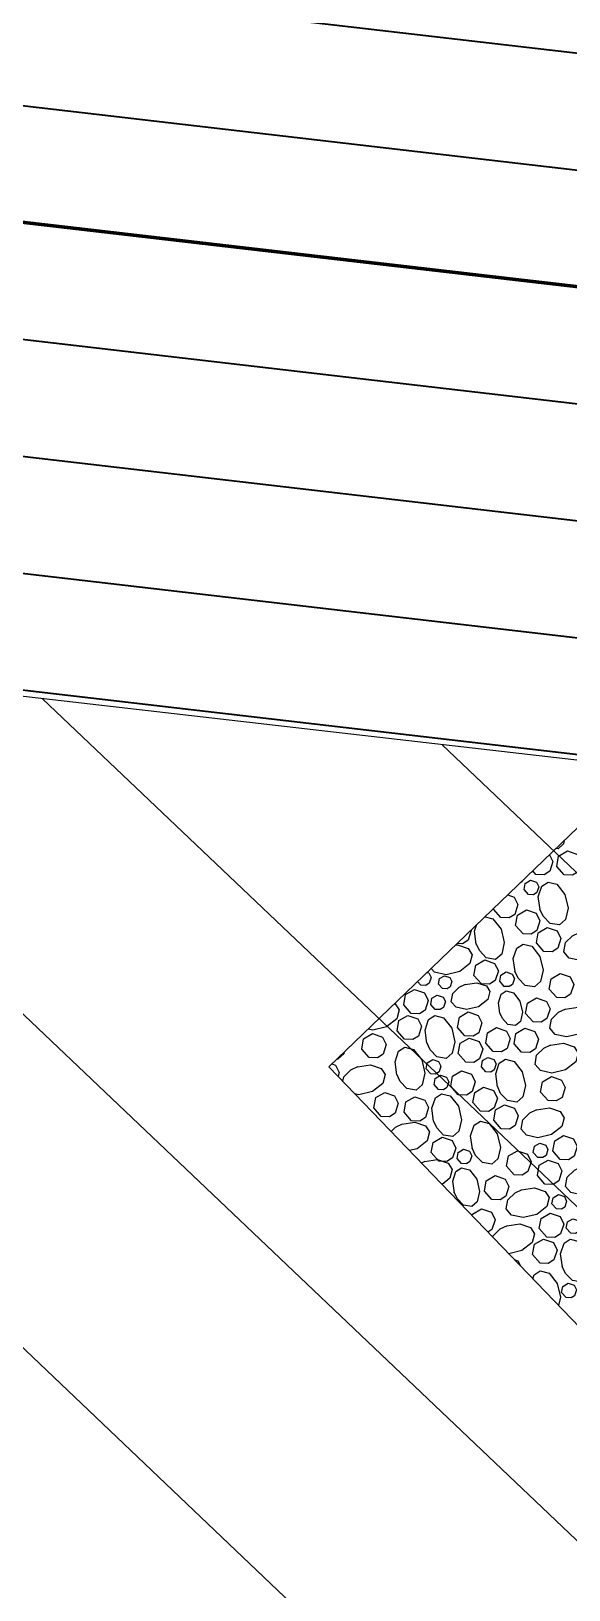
# Model space of a CAD drawing. Header units: inches. Extents: x -5337 to 1057, y 15227 to 19227.
# Drawn here: x -1716.48 to -1702.6, y 17336.59 to 17376.86 of the extents above; entities that cross this region are included whole.
import ezdxf

# ---------------------------------------------------------------- set-up
doc = ezdxf.new("R2010")
doc.units = ezdxf.units.IN
doc.header["$LTSCALE"] = 150
doc.header["$MEASUREMENT"] = 0
for name, color, linetype in [('COMT-MIN', 84, 'Continuous'), ('CONT-MJR', 84, 'Continuous'), ('PAVING', 7, 'Continuous')]:
    doc.layers.add(name, color=color, linetype=linetype)

msp = doc.modelspace()

# ---------------------------------------------------------------- linework, layer by layer
at = {"color": 5}
for p, q in [((-1685.258, 17356.061), (-1742.679, 17362.648)), ((-1736.82, 17361.976), (-1668.326, 17296.847)), ((-1726.505, 17360.793), (-1664.513, 17301.845)), ((-1716.191, 17359.609), (-1660.444, 17306.6)), ((-1705.876, 17358.426), (-1656.375, 17311.355))]:
    msp.add_line(p, q, dxfattribs=at)
at = {"layer": 'COMT-MIN', "color": 5, "linetype": 'Continuous', "lineweight": 40}
for p, q in [((-1737.719, 17380.398), (-1681.59, 17373.876)), ((-1738.065, 17377.418), (-1681.936, 17370.896)), ((-1738.758, 17371.458), (-1682.628, 17364.936)), ((-1739.104, 17368.478), (-1682.974, 17361.956)), ((-1739.45, 17365.498), (-1683.321, 17358.976)), ((-1739.796, 17362.518), (-1683.667, 17355.996))]:
    msp.add_line(p, q, dxfattribs=at)
at = {"layer": 'CONT-MJR', "color": 5, "linetype": 'Continuous', "lineweight": 70}
msp.add_line((-1682.282, 17367.916), (-1738.411, 17374.438), dxfattribs=at)
at = {"layer": 'PAVING', "color": 1, "flags": 128}
msp.add_lwpolyline([(-1708.793, 17350.105), (-1701.862, 17342.895), (-1687.444, 17356.756), (-1694.375, 17363.965)], close=True, dxfattribs=at)
for points in [[(-1702.717, 17355.945), (-1702.736, 17355.859), (-1702.878, 17355.736), (-1702.927, 17355.744)], [(-1702.717, 17355.059), (-1702.911, 17355.279), (-1702.862, 17355.543), (-1702.631, 17355.679), (-1702.374, 17355.59), (-1702.278, 17355.396), (-1702.359, 17355.143), (-1702.506, 17355.05), (-1702.717, 17355.059)], [(-1703.096, 17355.581), (-1703.011, 17355.41), (-1703.092, 17355.157), (-1703.239, 17355.064), (-1703.45, 17355.073)], [(-1703.796, 17354.909), (-1703.802, 17354.888), (-1703.847, 17354.86)], [(-1703.639, 17354.552), (-1703.755, 17354.684), (-1703.726, 17354.842), (-1703.587, 17354.924), (-1703.433, 17354.87), (-1703.376, 17354.754), (-1703.424, 17354.602), (-1703.512, 17354.547), (-1703.639, 17354.552)], [(-1703.45, 17355.073), (-1703.53, 17355.164)], [(-1703.339, 17354.163), (-1703.387, 17354.498), (-1703.295, 17354.773), (-1703.136, 17354.876), (-1702.909, 17354.817), (-1702.699, 17354.552), (-1702.617, 17354.201), (-1702.683, 17353.905), (-1702.841, 17353.768), (-1703.08, 17353.808), (-1703.258, 17353.994), (-1703.344, 17354.178)], [(-1704.173, 17354.546), (-1704.01, 17354.489), (-1703.915, 17354.295), (-1703.996, 17354.042), (-1704.142, 17353.95), (-1704.354, 17353.959)], [(-1704.354, 17353.959), (-1704.547, 17354.178), (-1704.545, 17354.188)], [(-1703.782, 17353.538), (-1703.976, 17353.757), (-1703.928, 17354.021), (-1703.696, 17354.158), (-1703.439, 17354.068), (-1703.344, 17353.874), (-1703.424, 17353.621), (-1703.571, 17353.528), (-1703.782, 17353.538)], [(-1705.122, 17353.634), (-1705.118, 17353.627), (-1705.199, 17353.374), (-1705.345, 17353.281), (-1705.483, 17353.287)], [(-1704.989, 17353.274), (-1705.037, 17353.609), (-1704.984, 17353.766)], [(-1704.761, 17353.98), (-1704.559, 17353.928), (-1704.349, 17353.663), (-1704.267, 17353.312), (-1704.333, 17353.016), (-1704.491, 17352.878), (-1704.73, 17352.919), (-1704.908, 17353.104), (-1704.994, 17353.288)], [(-1703.242, 17353.082), (-1703.435, 17353.302), (-1703.387, 17353.566), (-1703.155, 17353.702), (-1702.898, 17353.612), (-1702.802, 17353.419), (-1702.883, 17353.166), (-1703.03, 17353.073), (-1703.241, 17353.082)], [(-1702.334, 17353.57), (-1701.999, 17353.617), (-1701.724, 17353.526), (-1701.621, 17353.366), (-1701.68, 17353.14), (-1701.945, 17352.93), (-1702.295, 17352.848), (-1702.592, 17352.914), (-1702.729, 17353.072), (-1702.688, 17353.311), (-1702.503, 17353.489), (-1702.319, 17353.575)], [(-1705.529, 17353.242), (-1705.471, 17353.25), (-1705.196, 17353.158), (-1705.093, 17353), (-1705.152, 17352.773), (-1705.417, 17352.562), (-1705.767, 17352.481), (-1706.064, 17352.547), (-1706.15, 17352.646)], [(-1703.986, 17352.562), (-1704.033, 17352.897), (-1703.941, 17353.172), (-1703.782, 17353.275), (-1703.555, 17353.216), (-1703.345, 17352.951), (-1703.264, 17352.6), (-1703.33, 17352.304), (-1703.488, 17352.166), (-1703.727, 17352.207), (-1703.905, 17352.393), (-1703.991, 17352.577)], [(-1704.857, 17352.245), (-1705.05, 17352.465), (-1705.003, 17352.729), (-1704.771, 17352.865), (-1704.514, 17352.776), (-1704.418, 17352.582), (-1704.499, 17352.329), (-1704.646, 17352.236), (-1704.857, 17352.246)], [(-1706.256, 17352.543), (-1706.211, 17352.528), (-1706.154, 17352.412), (-1706.203, 17352.26), (-1706.291, 17352.204), (-1706.418, 17352.21)], [(-1705.858, 17352.122), (-1705.962, 17352.241), (-1705.937, 17352.384), (-1705.811, 17352.457), (-1705.672, 17352.409), (-1705.621, 17352.304), (-1705.665, 17352.168), (-1705.744, 17352.117), (-1705.858, 17352.122)], [(-1704.267, 17352.182), (-1704.383, 17352.314), (-1704.354, 17352.472), (-1704.215, 17352.554), (-1704.06, 17352.5), (-1704.003, 17352.384), (-1704.051, 17352.232), (-1704.14, 17352.176), (-1704.266, 17352.182)], [(-1702.91, 17351.894), (-1703.104, 17352.113), (-1703.056, 17352.377), (-1702.824, 17352.514), (-1702.567, 17352.424), (-1702.472, 17352.231), (-1702.552, 17351.978), (-1702.699, 17351.885), (-1702.91, 17351.894)], [(-1706.668, 17351.484), (-1706.861, 17351.703), (-1706.813, 17351.967), (-1706.582, 17352.103), (-1706.325, 17352.014), (-1706.229, 17351.82), (-1706.31, 17351.567), (-1706.457, 17351.474), (-1706.668, 17351.484)], [(-1706.417, 17352.21), (-1706.503, 17352.306)], [(-1705.277, 17352.231), (-1704.976, 17352.274), (-1704.728, 17352.191), (-1704.636, 17352.048), (-1704.689, 17351.844), (-1704.928, 17351.655), (-1705.243, 17351.582), (-1705.51, 17351.641), (-1705.634, 17351.783), (-1705.597, 17351.998), (-1705.43, 17352.158), (-1705.265, 17352.236)], [(-1704.38, 17351.487), (-1704.418, 17351.758), (-1704.344, 17351.981), (-1704.215, 17352.064), (-1704.031, 17352.017), (-1703.861, 17351.802), (-1703.795, 17351.518), (-1703.849, 17351.278), (-1703.977, 17351.167), (-1704.17, 17351.2), (-1704.314, 17351.35), (-1704.384, 17351.499)], [(-1707.098, 17351.734), (-1707.087, 17351.73), (-1706.984, 17351.571), (-1707.043, 17351.344), (-1707.308, 17351.134), (-1707.659, 17351.053), (-1707.779, 17351.08)], [(-1706.049, 17351.586), (-1706.165, 17351.717), (-1706.136, 17351.876), (-1705.997, 17351.958), (-1705.843, 17351.904), (-1705.785, 17351.788), (-1705.834, 17351.636), (-1705.922, 17351.58), (-1706.049, 17351.586)], [(-1703.522, 17351.263), (-1703.715, 17351.483), (-1703.667, 17351.747), (-1703.436, 17351.883), (-1703.179, 17351.794), (-1703.083, 17351.6), (-1703.164, 17351.347), (-1703.311, 17351.254), (-1703.522, 17351.263)], [(-1702.694, 17351.595), (-1702.359, 17351.643), (-1702.084, 17351.551), (-1701.981, 17351.392), (-1702.04, 17351.165), (-1702.305, 17350.955), (-1702.655, 17350.874), (-1702.952, 17350.94), (-1703.09, 17351.098), (-1703.049, 17351.336), (-1702.864, 17351.514), (-1702.679, 17351.6)], [(-1706.84, 17350.814), (-1707.033, 17351.033), (-1706.985, 17351.297), (-1706.753, 17351.433), (-1706.496, 17351.344), (-1706.401, 17351.15), (-1706.482, 17350.897), (-1706.628, 17350.805), (-1706.84, 17350.814)], [(-1706.264, 17350.714), (-1706.311, 17351.049), (-1706.22, 17351.324), (-1706.06, 17351.427), (-1705.833, 17351.368), (-1705.623, 17351.103), (-1705.542, 17350.752), (-1705.608, 17350.456), (-1705.766, 17350.318), (-1706.005, 17350.359), (-1706.183, 17350.544), (-1706.269, 17350.728)], [(-1705.28, 17350.901), (-1705.473, 17351.12), (-1705.425, 17351.385), (-1705.194, 17351.521), (-1704.937, 17351.431), (-1704.841, 17351.238), (-1704.922, 17350.985), (-1705.069, 17350.892), (-1705.28, 17350.901)], [(-1707.755, 17350.342), (-1707.948, 17350.561), (-1707.9, 17350.826), (-1707.669, 17350.962), (-1707.412, 17350.872), (-1707.316, 17350.679), (-1707.397, 17350.426), (-1707.543, 17350.333), (-1707.755, 17350.342)], [(-1705.262, 17350.226), (-1705.455, 17350.445), (-1705.408, 17350.71), (-1705.176, 17350.846), (-1704.918, 17350.756), (-1704.823, 17350.563), (-1704.904, 17350.31), (-1705.051, 17350.217), (-1705.262, 17350.226)], [(-1704.552, 17350.495), (-1704.745, 17350.715), (-1704.697, 17350.979), (-1704.466, 17351.115), (-1704.208, 17351.025), (-1704.113, 17350.832), (-1704.194, 17350.579), (-1704.341, 17350.486), (-1704.552, 17350.495)], [(-1703.819, 17350.481), (-1704.012, 17350.701), (-1703.964, 17350.965), (-1703.733, 17351.101), (-1703.475, 17351.012), (-1703.38, 17350.818), (-1703.461, 17350.565), (-1703.608, 17350.472), (-1703.819, 17350.482)], [(-1708.397, 17350.486), (-1708.407, 17350.44), (-1708.565, 17350.302), (-1708.584, 17350.305)], [(-1707.038, 17349.897), (-1707.086, 17350.232), (-1706.994, 17350.507), (-1706.835, 17350.61), (-1706.608, 17350.551), (-1706.398, 17350.286), (-1706.317, 17349.935), (-1706.383, 17349.639), (-1706.54, 17349.501), (-1706.779, 17349.542), (-1706.957, 17349.727), (-1707.043, 17349.911)], [(-1703.075, 17350.662), (-1702.74, 17350.71), (-1702.465, 17350.618), (-1702.362, 17350.459), (-1702.421, 17350.232), (-1702.686, 17350.022), (-1703.037, 17349.941), (-1703.333, 17350.007), (-1703.471, 17350.165), (-1703.43, 17350.403), (-1703.245, 17350.581), (-1703.061, 17350.667)], [(-1708.715, 17350.179), (-1708.621, 17350.147), (-1708.526, 17349.953), (-1708.556, 17349.858)], [(-1708.432, 17349.729), (-1708.412, 17349.845), (-1708.227, 17350.023), (-1708.043, 17350.109)], [(-1708.057, 17350.104), (-1707.722, 17350.152), (-1707.447, 17350.06), (-1707.344, 17349.901), (-1707.403, 17349.674), (-1707.668, 17349.464), (-1708.019, 17349.383), (-1708.121, 17349.405)], [(-1706.166, 17349.92), (-1706.282, 17350.052), (-1706.253, 17350.21), (-1706.114, 17350.292), (-1705.96, 17350.238), (-1705.903, 17350.122), (-1705.951, 17349.97), (-1706.039, 17349.914), (-1706.166, 17349.92)], [(-1705.456, 17349.381), (-1705.649, 17349.6), (-1705.601, 17349.865), (-1705.369, 17350.001), (-1705.112, 17349.911), (-1705.017, 17349.718), (-1705.097, 17349.465), (-1705.244, 17349.372), (-1705.455, 17349.381)], [(-1704.741, 17349.974), (-1704.857, 17350.106), (-1704.828, 17350.264), (-1704.689, 17350.346), (-1704.535, 17350.292), (-1704.478, 17350.176), (-1704.526, 17350.024), (-1704.614, 17349.969), (-1704.741, 17349.974)], [(-1704.441, 17349.585), (-1704.488, 17349.92), (-1704.396, 17350.195), (-1704.237, 17350.298), (-1704.011, 17350.239), (-1703.801, 17349.974), (-1703.719, 17349.624), (-1703.785, 17349.327), (-1703.943, 17349.19), (-1704.182, 17349.231), (-1704.359, 17349.416), (-1704.445, 17349.6)], [(-1705.964, 17349.515), (-1706.08, 17349.646), (-1706.051, 17349.805), (-1705.912, 17349.887), (-1705.758, 17349.833), (-1705.7, 17349.717), (-1705.749, 17349.565), (-1705.837, 17349.509), (-1705.964, 17349.515)], [(-1704.884, 17348.96), (-1705.077, 17349.179), (-1705.03, 17349.443), (-1704.798, 17349.58), (-1704.54, 17349.49), (-1704.445, 17349.297), (-1704.526, 17349.043), (-1704.673, 17348.951), (-1704.884, 17348.96)], [(-1703.133, 17349.23), (-1703.327, 17349.449), (-1703.279, 17349.714), (-1703.047, 17349.85), (-1702.79, 17349.76), (-1702.694, 17349.567), (-1702.775, 17349.313), (-1702.922, 17349.221), (-1703.133, 17349.23)], [(-1707.441, 17348.823), (-1707.634, 17349.043), (-1707.586, 17349.307), (-1707.354, 17349.443), (-1707.097, 17349.354), (-1707.002, 17349.16), (-1707.083, 17348.907), (-1707.229, 17348.814), (-1707.441, 17348.823)], [(-1706.658, 17348.712), (-1706.852, 17348.931), (-1706.804, 17349.196), (-1706.572, 17349.332), (-1706.315, 17349.242), (-1706.22, 17349.049), (-1706.3, 17348.796), (-1706.447, 17348.703), (-1706.659, 17348.712)], [(-1706.091, 17348.696), (-1706.138, 17349.031), (-1706.046, 17349.306), (-1705.887, 17349.409), (-1705.661, 17349.35), (-1705.45, 17349.085), (-1705.369, 17348.734), (-1705.435, 17348.438), (-1705.593, 17348.3), (-1705.832, 17348.341), (-1706.01, 17348.526), (-1706.096, 17348.71)], [(-1704.343, 17348.504), (-1704.536, 17348.724), (-1704.489, 17348.988), (-1704.257, 17349.124), (-1704, 17349.035), (-1703.904, 17348.841), (-1703.985, 17348.588), (-1704.132, 17348.495), (-1704.343, 17348.504)], [(-1703.435, 17348.992), (-1703.1, 17349.04), (-1702.825, 17348.948), (-1702.722, 17348.789), (-1702.782, 17348.562), (-1703.047, 17348.352), (-1703.397, 17348.27), (-1703.693, 17348.336), (-1703.831, 17348.494), (-1703.79, 17348.733), (-1703.605, 17348.911), (-1703.421, 17348.997)], [(-1707.189, 17348.436), (-1707.077, 17348.544), (-1706.893, 17348.63)], [(-1706.907, 17348.625), (-1706.572, 17348.672), (-1706.297, 17348.581), (-1706.195, 17348.422), (-1706.254, 17348.195), (-1706.518, 17347.984), (-1706.712, 17347.94)], [(-1705.087, 17347.984), (-1705.135, 17348.319), (-1705.043, 17348.594), (-1704.884, 17348.697), (-1704.657, 17348.638), (-1704.447, 17348.373), (-1704.366, 17348.023), (-1704.432, 17347.726), (-1704.59, 17347.589), (-1704.828, 17347.629), (-1705.006, 17347.815), (-1705.092, 17347.999)], [(-1705.959, 17347.668), (-1706.152, 17347.887), (-1706.104, 17348.151), (-1705.873, 17348.287), (-1705.615, 17348.198), (-1705.52, 17348.004), (-1705.601, 17347.751), (-1705.748, 17347.658), (-1705.959, 17347.668)], [(-1705.368, 17347.604), (-1705.484, 17347.736), (-1705.455, 17347.894), (-1705.316, 17347.976), (-1705.162, 17347.922), (-1705.105, 17347.806), (-1705.153, 17347.654), (-1705.241, 17347.599), (-1705.368, 17347.604)], [(-1703.401, 17347.763), (-1703.517, 17347.894), (-1703.488, 17348.053), (-1703.349, 17348.135), (-1703.195, 17348.081), (-1703.137, 17347.965), (-1703.186, 17347.813), (-1703.274, 17347.757), (-1703.401, 17347.763)], [(-1702.819, 17347.711), (-1703.012, 17347.93), (-1702.964, 17348.195), (-1702.733, 17348.331), (-1702.475, 17348.241), (-1702.38, 17348.048), (-1702.461, 17347.795), (-1702.607, 17347.702), (-1702.819, 17347.711)], [(-1706.324, 17347.657), (-1705.989, 17347.705), (-1705.714, 17347.613), (-1705.611, 17347.454), (-1705.671, 17347.227), (-1705.873, 17347.067)], [(-1704.012, 17347.316), (-1704.205, 17347.535), (-1704.157, 17347.8), (-1703.926, 17347.936), (-1703.669, 17347.846), (-1703.573, 17347.653), (-1703.654, 17347.4), (-1703.801, 17347.307), (-1704.012, 17347.316)], [(-1703.216, 17347.076), (-1703.409, 17347.295), (-1703.361, 17347.56), (-1703.13, 17347.696), (-1702.872, 17347.606), (-1702.777, 17347.413), (-1702.858, 17347.16), (-1703.004, 17347.067), (-1703.216, 17347.076)], [(-1702.285, 17347.512), (-1701.951, 17347.56), (-1701.675, 17347.468), (-1701.573, 17347.309), (-1701.632, 17347.082), (-1701.897, 17346.872), (-1702.247, 17346.791), (-1702.544, 17346.857), (-1702.681, 17347.015), (-1702.641, 17347.254), (-1702.455, 17347.431), (-1702.271, 17347.517)], [(-1705.554, 17346.851), (-1705.596, 17347.152), (-1705.514, 17347.4), (-1705.371, 17347.492), (-1705.167, 17347.439), (-1704.977, 17347.201), (-1704.904, 17346.885), (-1704.964, 17346.618), (-1705.106, 17346.495), (-1705.321, 17346.531), (-1705.481, 17346.698), (-1705.558, 17346.864)], [(-1704.585, 17346.674), (-1704.778, 17346.893), (-1704.73, 17347.158), (-1704.498, 17347.294), (-1704.241, 17347.204), (-1704.146, 17347.01), (-1704.227, 17346.758), (-1704.373, 17346.665), (-1704.585, 17346.674)], [(-1703.817, 17346.928), (-1703.482, 17346.976), (-1703.207, 17346.884), (-1703.104, 17346.725), (-1703.163, 17346.498), (-1703.428, 17346.288), (-1703.779, 17346.207), (-1704.075, 17346.273), (-1704.213, 17346.431), (-1704.172, 17346.67), (-1703.987, 17346.847), (-1703.803, 17346.933)], [(-1702.919, 17346.431), (-1703.035, 17346.562), (-1703.006, 17346.721), (-1702.867, 17346.802), (-1702.713, 17346.749), (-1702.656, 17346.633), (-1702.704, 17346.481), (-1702.792, 17346.425), (-1702.919, 17346.431)], [(-1705.095, 17346.258), (-1705.087, 17346.299), (-1704.856, 17346.435), (-1704.599, 17346.345), (-1704.503, 17346.152), (-1704.584, 17345.898), (-1704.687, 17345.833)], [(-1704.56, 17345.701), (-1704.553, 17345.736), (-1704.368, 17345.914), (-1704.184, 17346)], [(-1704.198, 17345.995), (-1703.864, 17346.043), (-1703.588, 17345.951), (-1703.485, 17345.792), (-1703.544, 17345.565), (-1703.81, 17345.355), (-1704.151, 17345.276)], [(-1703.17, 17345.704), (-1703.363, 17345.924), (-1703.315, 17346.188), (-1703.083, 17346.324), (-1702.826, 17346.235), (-1702.731, 17346.041), (-1702.811, 17345.788), (-1702.958, 17345.695), (-1703.17, 17345.704)], [(-1702.55, 17345.807), (-1702.666, 17345.938), (-1702.637, 17346.097), (-1702.498, 17346.179), (-1702.344, 17346.125), (-1702.287, 17346.009), (-1702.335, 17345.857), (-1702.423, 17345.801), (-1702.55, 17345.807)], [(-1703.341, 17345.035), (-1703.535, 17345.254), (-1703.487, 17345.518), (-1703.255, 17345.654), (-1702.998, 17345.565), (-1702.902, 17345.371), (-1702.983, 17345.118), (-1703.13, 17345.025), (-1703.341, 17345.035)], [(-1702.765, 17344.935), (-1702.813, 17345.27), (-1702.721, 17345.545), (-1702.562, 17345.648), (-1702.335, 17345.589), (-1702.125, 17345.324), (-1702.044, 17344.973), (-1702.109, 17344.677), (-1702.267, 17344.539), (-1702.506, 17344.58), (-1702.684, 17344.765), (-1702.77, 17344.949)], [(-1704.007, 17345.126), (-1703.913, 17345.093), (-1703.847, 17344.96)], [(-1703.529, 17344.628), (-1703.495, 17344.728), (-1703.336, 17344.831), (-1703.109, 17344.772), (-1702.899, 17344.507), (-1702.818, 17344.156), (-1702.866, 17343.939)], [(-1702.668, 17344.141), (-1702.784, 17344.273), (-1702.755, 17344.431), (-1702.616, 17344.513), (-1702.461, 17344.459), (-1702.404, 17344.343), (-1702.452, 17344.191), (-1702.54, 17344.135), (-1702.668, 17344.141)]]:
    msp.add_lwpolyline(points, dxfattribs=at)
at = {"layer": 'PAVING', "flags": 128}
msp.add_lwpolyline([(-1706.403, 17347.619), (-1706.31, 17347.662)], dxfattribs=at)

doc.saveas('drawing.dxf')
